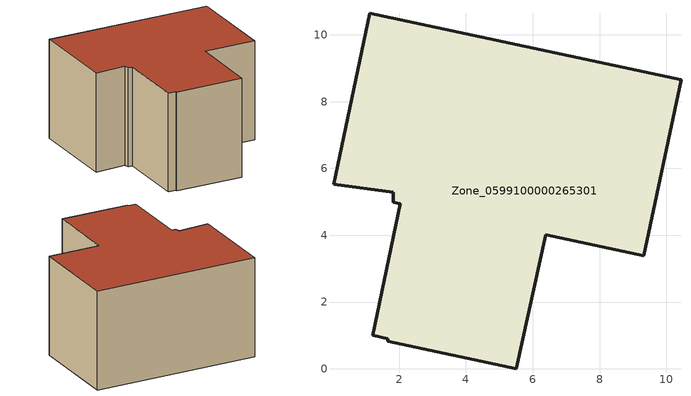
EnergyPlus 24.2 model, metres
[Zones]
Zone_0599100000265301
 floor ground (C_G): 1.21,1.01 2.04,4.94 1.82,4.99 1.83,5.28 0.04,5.53 1.12,10.65 10.44,8.65 9.32,3.39 6.39,4.01 5.51,0 1.66,0.83 1.66,0.9 z0
 wall outside (C_F): 1.66,0.83 5.51,0 6.39,4.01 9.32,3.39 10.44,8.65 1.12,10.65 0.04,5.53 1.83,5.28 1.82,4.99 2.04,4.94 1.21,1.01 1.66,0.9 1.66,0.83 z0:5.74
 roof outside (C_R): 1.82,4.99 2.04,4.94 1.21,1.01 1.66,0.9 1.66,0.83 5.51,0 6.39,4.01 9.32,3.39 10.44,8.65 1.12,10.65 0.04,5.53 1.83,5.28 z5.74
[BUILDING]
Pand.0599100000265301: North Axis=0; Terrain=City; Loads Convergence Tolerance Value=0.04; Temperature Convergence Tolerance Value=0.4; Solar Distribution=FullExterior; Maximum Number of Warmup Days=25; Minimum Number of Warmup Days=1
[Site:Location]
Rotterdam.The.Hague.AP_ZH_NLD Design_Conditions: Latitude=51.96; Longitude=4.45; Time Zone=1; Elevation=-4.5
[SITE:GROUNDTEMPERATURE:BUILDINGSURFACE]
18, 18, 18, 18, 18, 18, 18, 18, 18, 18, 18, 18
[MATERIAL] Thermal Absorptance=0.9; Solar Absorptance=0.7; Visible Absorptance=0.7
Name | Roughness | Thickness | Conductivity | Density | Specific Heat
G.TC.1975-1991 | MediumSmooth | 0.15 | 0.288461 | 540 | 1210
F.TC.1975-1991 | Rough | 0.3 | 0.230769 | 1920 | 840
R.TC.1975-1991 | MediumRough | 0.2 | 0.153846 | 1500 | 1000
[CONSTRUCTION]
C_G: G.TC.1975-1991
C_F: F.TC.1975-1991
C_R: R.TC.1975-1991
[ZONE]
Zone_0599100000265301: Type=1; Multiplier=1; Ceiling Height=Autocalculate; Volume=Autocalculate; Floor Area=autocalculate; Part of Total Floor Area=Yes
[ZONEINFILTRATION:DESIGNFLOWRATE]
Infil_Zone_0599100000265301: Zone or ZoneList or Space or SpaceList=Zone_0599100000265301; Schedule=AlwaysOn; Design Flow Rate Calculation Method=Flow/Area; Flow Rate per Floor Area=0.003; Constant Term Coefficient=1; Temperature Term Coefficient=0; Velocity Term Coefficient=0; Velocity Squared Term Coefficient=0
[HVACTEMPLATE:ZONE:IDEALLOADSAIRSYSTEM]
Zone_0599100000265301: Maximum Heating Supply Air Temperature=50; Minimum Cooling Supply Air Temperature=13; Maximum Heating Supply Air Humidity Ratio=0.0156; Minimum Cooling Supply Air Humidity Ratio=0.0077; Heating Limit=NoLimit; Cooling Limit=NoLimit; Dehumidification Control Type=ConstantSensibleHeatRatio; Cooling Sensible Heat Ratio=0.7; Dehumidification Setpoint=60; Humidification Control Type=None; Humidification Setpoint=30; Outdoor Air Method=None; Outdoor Air Flow Rate per Person=0.00944; Outdoor Air Flow Rate per Zone Floor Area=0; Outdoor Air Flow Rate per Zone=0; Demand Controlled Ventilation Type=None; Outdoor Air Economizer Type=NoEconomizer; Heat Recovery Type=None; Sensible Heat Recovery Effectiveness=0.7; Latent Heat Recovery Effectiveness=0.65
[ZONECONTROL:THERMOSTAT]
ThermostatControl_Zone_0599100000265301: Zone or ZoneList=Zone_0599100000265301; Control Type Schedule=DualSetpointControlType; Control 1=Thermostat_Zone_0599100000265301; Temperature Difference Between Cutout And Setpoint=0
[THERMOSTATSETPOINT:DUALSETPOINT]
Thermostat_Zone_0599100000265301: Heating Setpoint Temperature Schedule=HeatingSetpoint_Zone_0599100000265301; Cooling Setpoint Temperature Schedule=CoolingSetpoint_Zone_0599100000265301
[SCHEDULE:COMPACT]
HeatingSetpoint_Zone_0599100000265301: Through: 12/31, For: AllDays, Until: 24:00, 21
CoolingSetpoint_Zone_0599100000265301: Through: 12/31, For: AllDays, Until: 24:00, 24
DualSetpointControlType: Through: 12/31, For: AllDays, Until: 24:00, 4
AlwaysOn: Through: 12/31, For: AllDays, Until: 24:00, 1
